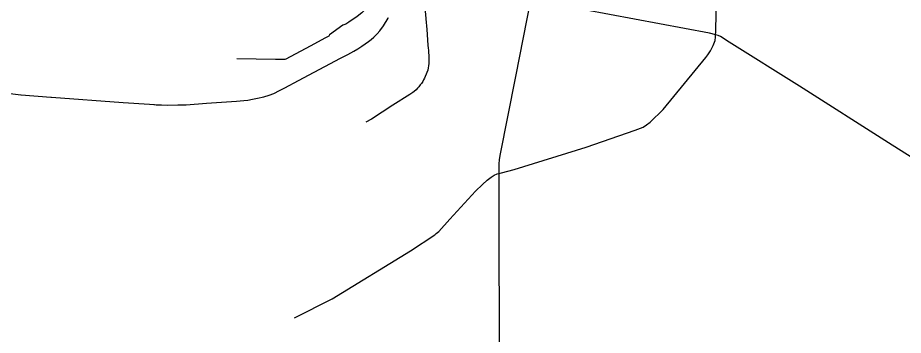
# Model space of a CAD drawing. Header units: inches. Extents: x 170101 to 178921, y 438267 to 453456.
# Drawn here: x 172575 to 174590, y 440213 to 440935 of the extents above; entities that cross this region are included whole.
import ezdxf

# ---------------------------------------------------------------- set-up
doc = ezdxf.new("R2010")
doc.units = ezdxf.units.IN
doc.header["$MEASUREMENT"] = 0

msp = doc.modelspace()

# ---------------------------------------------------------------- linework, layer by layer
for points in [[(173204.7, 440252.6), (173291, 440296.1), (173469.2, 440405.1), (173524.2, 440441.6), (173527.6, 440444.6), (173533.2, 440448.9), (173558.4, 440477.1), (173617.1, 440540.4), (173632.7, 440556), (173643.3, 440565.6), (173652.6, 440572.6), (173659.5, 440576.9), (173666.5, 440579.9), (173676.1, 440582.5), (173704.6, 440590.1), (173868.7, 440640.9), (173980.5, 440679.7), (173998, 440686.3), (174006.3, 440691.6), (174014.6, 440697.9), (174043.8, 440726.4), (174140.9, 440844.4), (174145.6, 440850.4), (174151.2, 440860), (174157.8, 440872), (174161.8, 440883.3), (174163.2, 440890.9), (174163.5, 440907.8), (174168.8, 441142.5)], [(173412.4, 441054.9), (173395.3, 441016.3), (173382, 440986.8), (173367.5, 440956.1), (173363.7, 440951.4), (173358.6, 440946.2), (173347.6, 440938), (173328.8, 440924.8), (173321.7, 440920.5), (173315.2, 440917.9), (173284.7, 440896.5), (173283.2, 440893), (173275.9, 440889.3), (173240.8, 440870.5), (173185.3, 440840.9), (173183, 440839.9), (173161.5, 440839.9), (173074, 440841.6)], [(173500.8, 440967.3), (173504.9, 440924.6), (173505.6, 440917), (173506.4, 440908.7), (173506.9, 440896.8), (173508.7, 440871.7), (173509.3, 440866.6), (173509.8, 440860.7), (173510.2, 440857.8), (173510.7, 440847.7), (173511, 440839.2), (173510.8, 440834.2), (173510.6, 440830.7), (173510.1, 440825.7), (173509.5, 440821.3), (173508.2, 440815.7), (173506.1, 440810.3), (173500.6, 440797.9), (173498.6, 440793.6), (173496.7, 440790.1), (173493.7, 440785.7), (173491, 440782.4), (173487.9, 440778), (173485, 440774.6), (173481.5, 440770.8), (173477.2, 440767.2), (173474, 440764.8), (173467.6, 440760.6), (173428.7, 440736.2), (173380.6, 440704.8), (173367.6, 440697.3)], [(173469.2, 438267.2), (173470.5, 438285.6), (173470.7, 438287.4), (173482.5, 438376.5), (173526.1, 438761.5), (173555.1, 439014), (173578.9, 439210.4), (173607.8, 439451.5), (173633, 439670.3), (173655.1, 439846.2), (173669.9, 439967.3), (173670.6, 439974.9), (173670.6, 439982.5), (173671.3, 440198.4), (173670.9, 440452), (173670.9, 440603.1), (173671.6, 440611.7), (173673, 440622.1), (173708.9, 440801.8), (173742.8, 440976.2)], [(174818.4, 440485.5), (174556.4, 440650.8), (174354.3, 440779.4), (174194.1, 440879.7), (174174.5, 440892.1), (174169, 440894.8), (174163.5, 440896.6), (174149.1, 440899.7), (173751.4, 440974.6)], [(172533.8, 440766.2), (172582.6, 440760), (172582.8, 440760), (172650.8, 440754.8), (172652.2, 440754.7), (172815.4, 440742.7), (172875, 440738.6), (172885.2, 440737.8), (172886.7, 440737.6), (172890.6, 440737.3), (172902.3, 440736.7), (172916.2, 440736.5), (172939.3, 440736.7), (172958.6, 440737.3), (173004.7, 440740.7), (173072.9, 440745.4), (173090, 440746.7), (173098.6, 440748), (173109.5, 440749.7), (173121.2, 440752.5), (173135.1, 440755.5), (173147.1, 440758.9), (173157.8, 440762.7), (173171.2, 440769.4), (173181.5, 440774.9), (173183.4, 440775.9), (173214, 440792.2), (173309.9, 440842.9), (173326.6, 440851.7), (173339.9, 440859.1), (173349.3, 440864.7), (173358.3, 440870.1), (173366, 440875.4), (173373.7, 440881.2), (173379.4, 440885.7), (173385.2, 440891.2), (173392.9, 440898.3), (173399.1, 440905.6), (173407.2, 440916.6), (173418.1, 440934.4), (173418.8, 440935.6)]]:
    msp.add_lwpolyline(points)

doc.saveas('drawing.dxf')
